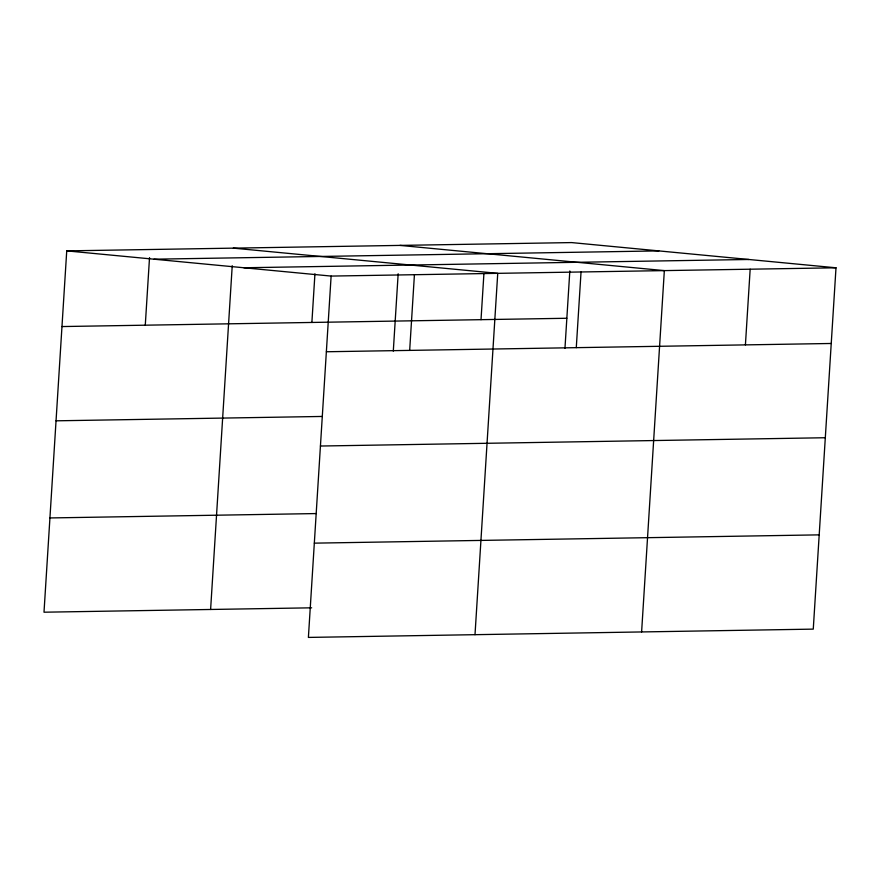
<?xml version="1.0" encoding="UTF-8"?>
<svg xmlns="http://www.w3.org/2000/svg" width="880" height="880" viewBox="0 0 880 880"><rect width="100%" height="100%" fill="white"/><g stroke="black" fill="none" stroke-linecap="round" stroke-linejoin="round"><path stroke-width="1.32" d="M836 267.795L331.122 276.078L308.396 637.417L813.263 629.123L836 267.795L571.604 242.583L66.737 250.877L44 612.205L311.663 607.816M145.277 325.193L149.523 257.62M210.606 609.477L232.232 265.705M311.883 322.454L314.941 273.801M393.294 351.142L398.167 273.779M409.673 350.394L414.425 274.714M481.019 319.671L483.912 273.724M475.002 634.678L497.739 273.35L233.343 248.138M564.96 348.326L569.822 270.963M576.279 347.655L581.042 271.975M641.608 631.939L664.345 270.611L399.949 245.399M745.415 344.883L750.167 269.203M153.978 259.193L658.856 250.899M243.881 267.762L748.748 259.479M61.974 326.557L566.841 318.263M326.37 351.758L831.237 343.475M56.045 420.816L322.344 416.449M320.43 446.028L825.308 437.734M49.929 517.946L316.228 513.568M314.325 543.147L819.192 534.864M66.737 250.877L331.122 276.078"/></g></svg>
